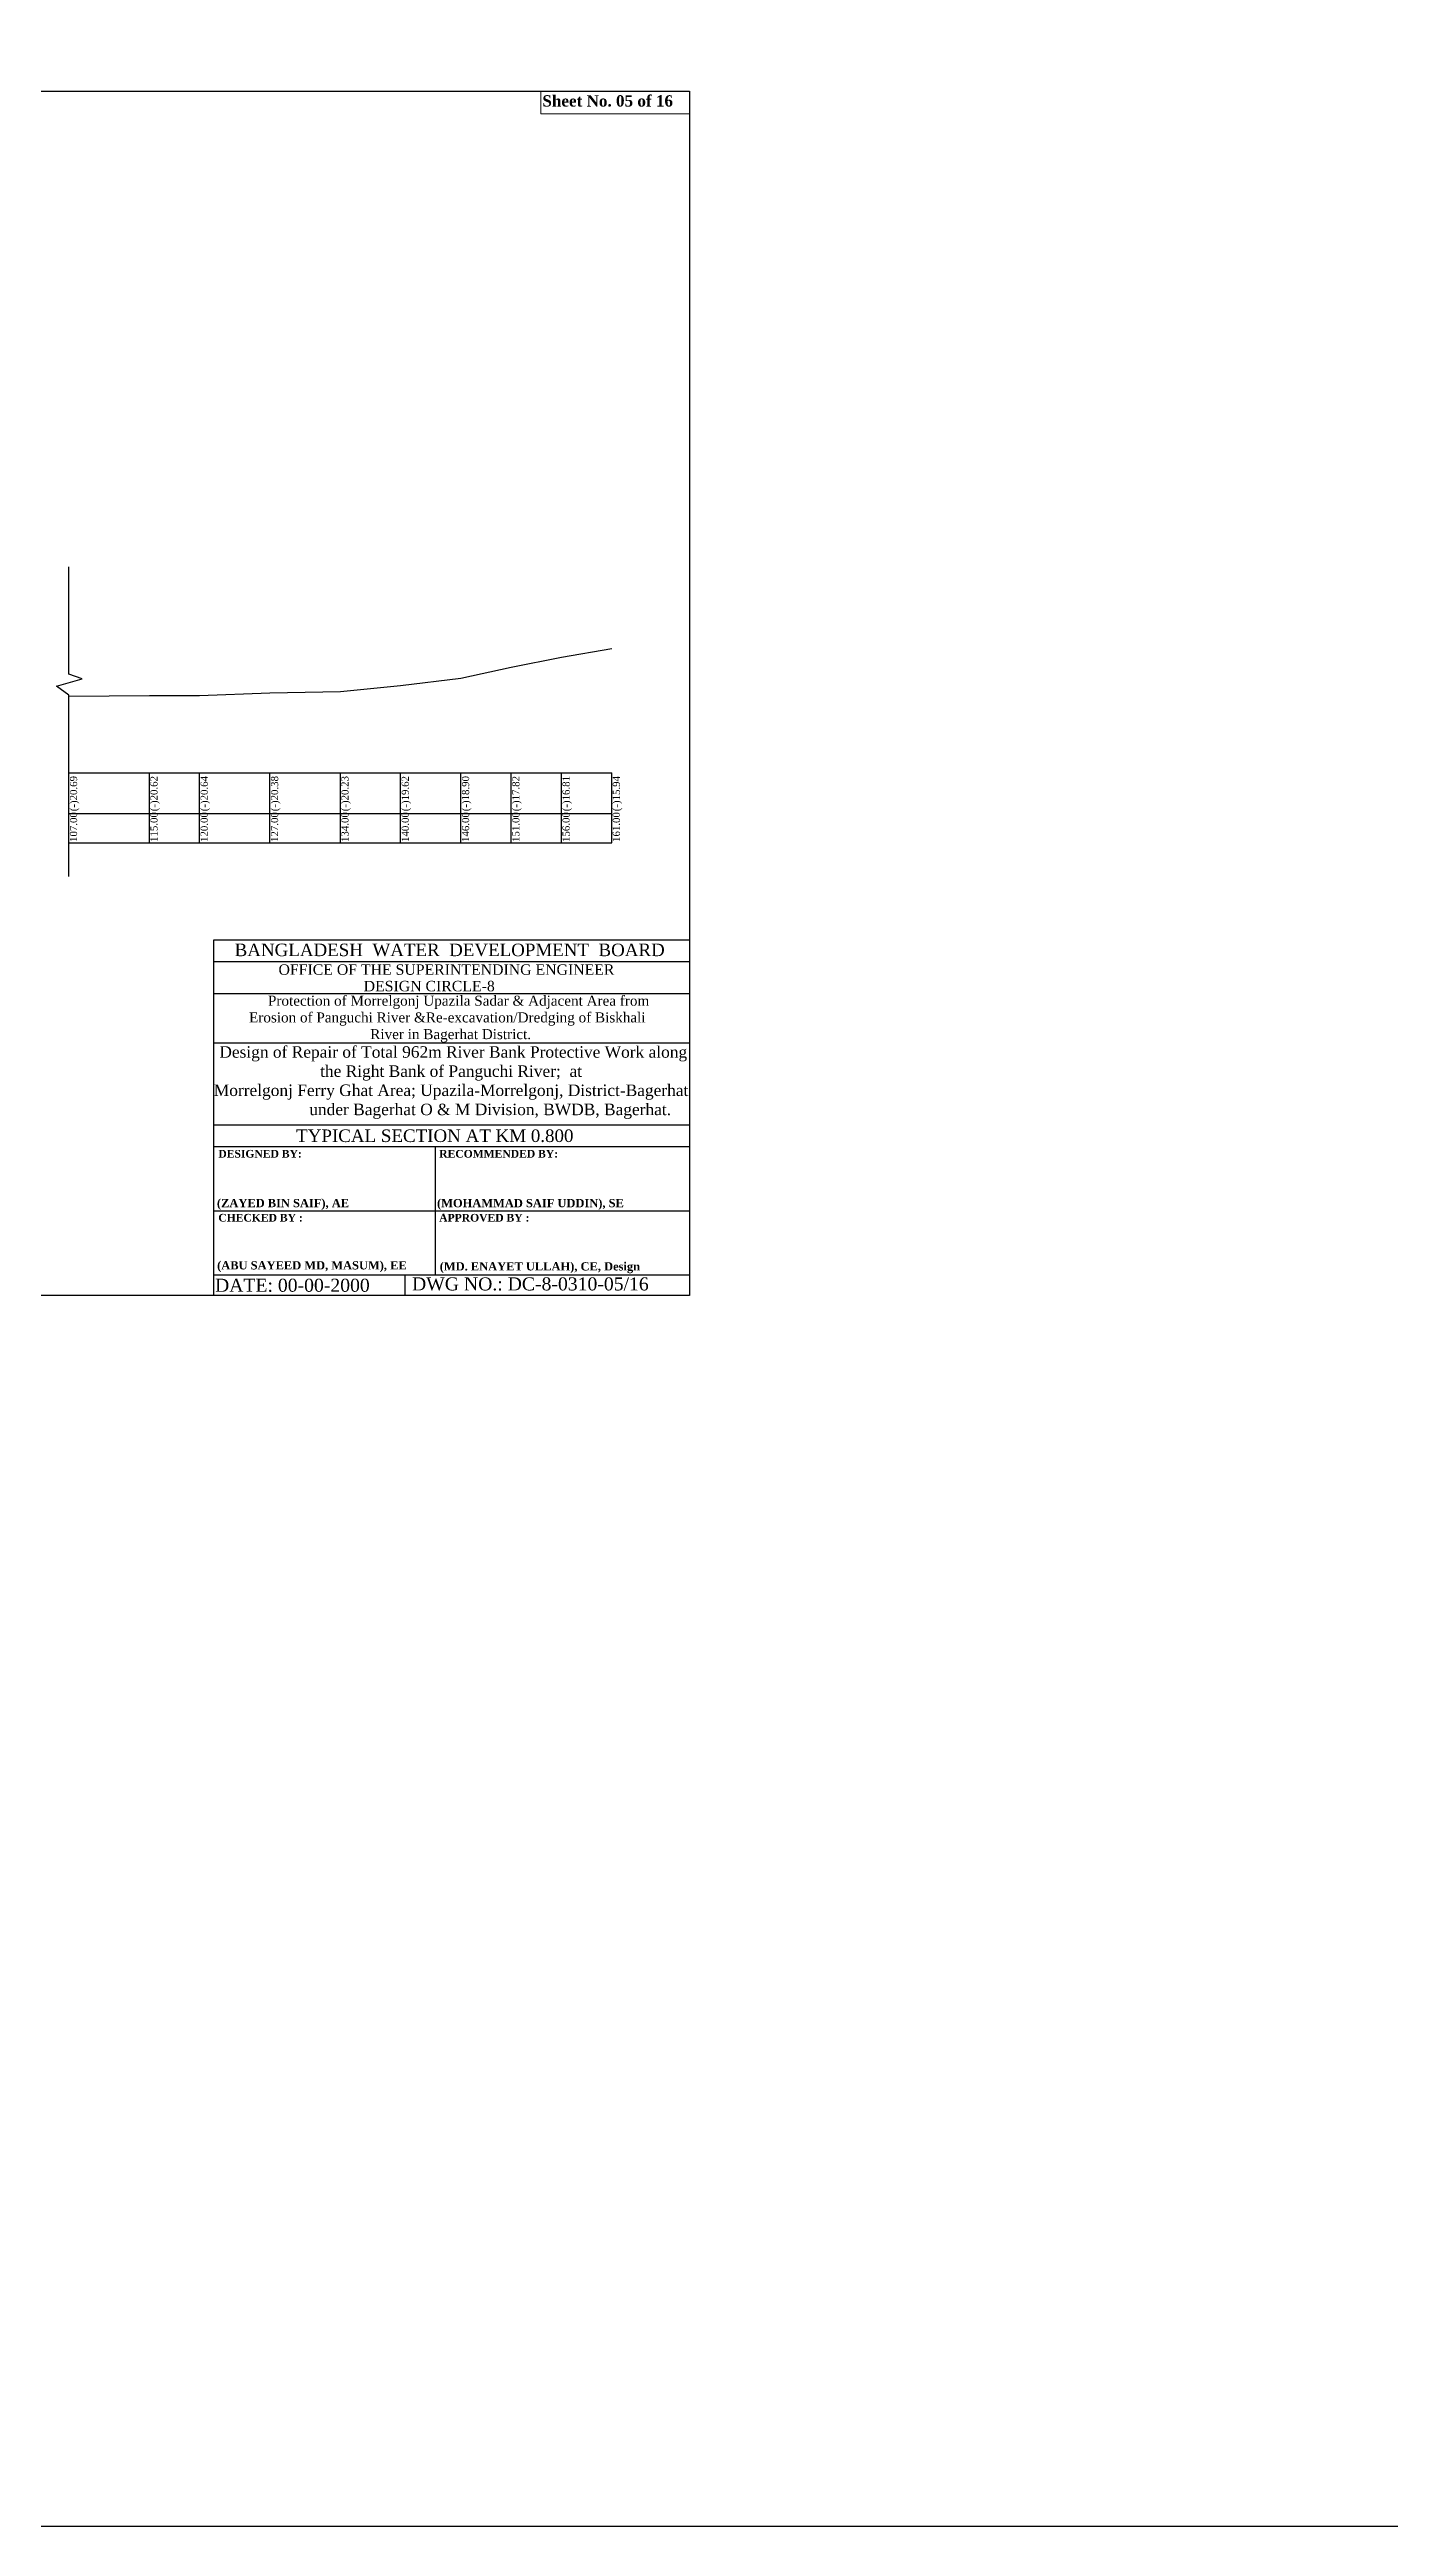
# Model space of a CAD drawing. Header units: metres. Extents: x -2434 to 11656, y -15288 to 8109.
# Drawn here: x 1024.2 to 1157.5, y -13712.6 to -13466.1 of the extents above; entities that cross this region are included whole.
import ezdxf
from ezdxf.enums import TextEntityAlignment as Align

# ---------------------------------------------------------------- set-up
doc = ezdxf.new("R2010")
doc.units = ezdxf.units.M
doc.layers.add('LINE', color=7, linetype='Continuous')
doc.styles.add('Kazi_T_H', font='timesbd.ttf')
doc.styles.get("Standard").update_dxf_attribs({"font": 'times.ttf'})

msp = doc.modelspace()

# ---------------------------------------------------------------- linework, layer by layer
at = {"color": 0, "linetype": 'Continuous', "lineweight": -3, "ltscale": 0.5}
for p, q in [((1070.098123, -13527.575818), (1075.098123, -13526.565818)), ((1075.098123, -13526.565818), (1080.098123, -13525.695818)), ((1053.098123, -13529.985818), (1059.098123, -13529.375818)), ((1059.098123, -13529.375818), (1065.098123, -13528.655818)), ((1065.098123, -13528.655818), (1070.098123, -13527.575818)), ((1026.098123, -13530.445818), (1034.098123, -13530.375818)), ((1034.098123, -13530.375818), (1039.098123, -13530.395818)), ((1039.098123, -13530.395818), (1046.098123, -13530.135818)), ((1046.098123, -13530.135818), (1053.098123, -13529.985818))]:
    msp.add_line(p, q, dxfattribs=at)
at = {"color": 0, "lineweight": -2}
for p, q in [((1026.098123, -13545.06149), (1026.098123, -13538.095273)), ((1026.098123, -13538.095273), (1080.098123, -13538.095273)), ((1034.098123, -13545.06149), (1034.098123, -13538.095273)), ((1039.098123, -13545.06149), (1039.098123, -13538.095273)), ((1046.098123, -13545.06149), (1046.098123, -13538.095273)), ((1053.098123, -13545.06149), (1053.098123, -13538.095273)), ((1059.098123, -13545.06149), (1059.098123, -13538.095273)), ((1065.098123, -13545.06149), (1065.098123, -13538.095273)), ((1070.098123, -13545.06149), (1070.098123, -13538.095273)), ((1075.098123, -13545.06149), (1075.098123, -13538.095273)), ((1080.098123, -13545.06149), (1080.098123, -13538.095273)), ((1026.098123, -13542.137001), (1080.098123, -13542.137001)), ((1026.098123, -13545.06149), (1080.098123, -13545.06149))]:
    msp.add_line(p, q, dxfattribs=at)
at = {"color": 0, "lineweight": -3, "ltscale": 0.5}
msp.add_lwpolyline([(-290.671692, -13298.923828), (3390.201358, -13298.923828), (3390.201358, -13712.587951), (-290.671692, -13712.587951)], close=True, dxfattribs=at)
at = {"color": 0, "linetype": 'Continuous', "lineweight": -3, "ltscale": 0.5}
msp.add_lwpolyline([(1026.098123, -13548.384962), (1026.098123, -13530.356708), (1024.861196, -13529.450576), (1027.399943, -13528.725744), (1026.098123, -13528.259747), (1026.098123, -13517.593692)], dxfattribs=at)
at = {"layer": 'LINE', "color": 0, "linetype": 'ByBlock', "lineweight": -3, "ltscale": 0.5}
for p, q in [((1087.837375, -13554.730162), (1040.467842, -13554.730162)), ((1040.467842, -13554.730162), (1040.467842, -13590.105617)), ((1087.837375, -13556.898421), (1040.467842, -13556.898421)), ((1087.837375, -13560.074833), (1040.467842, -13560.074833)), ((1087.837375, -13564.970158), (1040.467842, -13564.970158)), ((1087.837375, -13573.152985), (1040.467842, -13573.152985)), ((1087.837375, -13575.300185), (1040.467842, -13575.300185)), ((1062.550167, -13588.031361), (1062.550167, -13575.300185)), ((1040.467842, -13581.665773), (1087.837375, -13581.665773)), ((1040.467842, -13588.031361), (1087.837375, -13588.031361)), ((1059.559391, -13590.105617), (1059.559391, -13588.031361))]:
    msp.add_line(p, q, dxfattribs=at)
msp.add_lwpolyline([(913.770679, -13470.241968), (1087.837375, -13470.241968), (1087.837375, -13590.105617), (913.770679, -13590.105617)], close=True, dxfattribs=at)
at = {"layer": 'LINE', "color": 7, "lineweight": 13, "ltscale": 0.5}
msp.add_lwpolyline([(1087.837375, -13470.241968), (1073.040996, -13470.241968), (1073.040996, -13472.51889), (1087.837375, -13472.51889)], close=True, dxfattribs=at)

# ---------------------------------------------------------------- texts
at = {"color": 0, "lineweight": -2, "char_height": 0.715, "width": 2.15, "attachment_point": 1, "rotation": 90}
for s, insert in [('(-)20.69', (1026.198123, -13541.905818)), ('(-)20.62', (1034.198123, -13541.905818)), ('(-)20.64', (1039.198123, -13541.905818)), ('(-)20.38', (1046.198123, -13541.905818)), ('(-)20.23', (1053.198123, -13541.905818)), ('(-)19.62', (1059.198123, -13541.905818)), ('(-)18.90', (1065.198123, -13541.905818)), ('(-)17.82', (1070.198123, -13541.905818)), ('(-)16.81', (1075.198123, -13541.905818)), ('(-)15.94', (1080.198123, -13541.905818)), ('107.00', (1026.198123, -13544.96149)), ('115.00', (1034.198123, -13544.96149)), ('120.00', (1039.198123, -13544.96149)), ('127.00', (1046.198123, -13544.96149)), ('134.00', (1053.198123, -13544.96149)), ('140.00', (1059.198123, -13544.96149)), ('146.00', (1065.198123, -13544.96149)), ('151.00', (1070.198123, -13544.96149)), ('156.00', (1075.198123, -13544.96149)), ('161.00', (1080.198123, -13544.96149))]:
    msp.add_mtext(s, dxfattribs=dict(at, insert=insert))
at = {"layer": 'LINE', "color": 0, "linetype": 'ByBlock', "lineweight": -3, "ltscale": 0.5}
for s, height, p in [('BANGLADESH  WATER  DEVELOPMENT  BOARD', 1.2466396, (1063.977185, -13556.323846)), ('OFFICE OF THE SUPERINTENDING ENGINEER', 1.03977782, (1063.656233, -13558.179602)), ('DESIGN CIRCLE-8', 1.03977782, (1061.941054, -13559.822013))]:
    msp.add_text(s, height=height, dxfattribs=at).set_placement(p, align=Align.CENTER)
at = {"layer": 'LINE', "lineweight": 50, "ltscale": 0.5}
msp.add_text('TYPICAL SECTION AT KM 0.800', height=1.24773339, dxfattribs=at).set_placement((1062.49503, -13574.818974), align=Align.CENTER)
at = {"layer": 'LINE', "color": 0, "linetype": 'ByBlock', "lineweight": -3, "ltscale": 0.5, "style": 'Kazi_T_H'}
for s, p in [('DESIGNED BY:', (1040.960187, -13576.369604)), ('RECOMMENDED BY:', (1062.932103, -13576.369604)), ('CHECKED BY :', (1040.960187, -13582.735192)), ('APPROVED BY :', (1062.932103, -13582.735192))]:
    msp.add_text(s, height=0.76387053, dxfattribs=at).set_placement(p)
at = {"layer": 'LINE', "lineweight": 50, "ltscale": 0.5, "style": 'Kazi_T_H'}
for s, p in [('(ZAYED BIN SAIF), AE', (1040.819393, -13581.304884)), ('(MOHAMMAD SAIF UDDIN), SE ', (1062.719407, -13581.309399)), ('(ABU SAYEED MD, MASUM), EE', (1040.838649, -13587.499991)), ('(MD. ENAYET ULLAH), CE, Design ', (1062.986642, -13587.602193))]:
    msp.add_text(s, height=0.82038335, dxfattribs=at).set_placement(p)
at = {"layer": 'LINE', "color": 0, "linetype": 'ByBlock', "lineweight": -3, "ltscale": 0.5}
for s, p in [('DATE: 00-00-2000', (1040.632654, -13589.720489)), ('DWG NO.: DC-8-0310-05/16', (1060.22788, -13589.587053))]:
    msp.add_text(s, height=1.29641043, dxfattribs=at).set_placement(p)
at = {"layer": 'LINE', "color": 7, "lineweight": 13, "ltscale": 0.5, "insert": (1073.196995, -13470.653133), "char_height": 1.12621402, "width": 15.5831164, "attachment_point": 1}
msp.add_mtext('{\\fTimes New Roman|b1|i0|c0|p18;Sheet No. 05 of 16}', dxfattribs=at)
at = {"layer": 'LINE', "color": 0, "linetype": 'ByBlock', "lineweight": -3, "ltscale": 0.5}
for s, insert, char_height, width, attachment_point in [('                  {\\C7;Protection of Morrelgonj Upazila Sadar & Adjacent Area from \\P             Erosion of Panguchi River &Re-excavation/Dredging of Biskhali\\P                                             River in Bagerhat District.}', (1039.115865, -13560.257107), 0.99818671, 51.34039787, 1), (' Design of Repair of Total 962m River Bank Protective Work along   \\Pthe Right Bank of Panguchi River;  at \\PMorrelgonj Ferry Ghat Area; Upazila-Morrelgonj, District-Bagerhat    \\P                  under Bagerhat O & M Division, BWDB, Bagerhat.', (1064.115849, -13565.283978), 1.1437556, 51.9789329, 2)]:
    msp.add_mtext(s, dxfattribs=dict(at, insert=insert, char_height=char_height, width=width, attachment_point=attachment_point))

doc.saveas('drawing.dxf')
